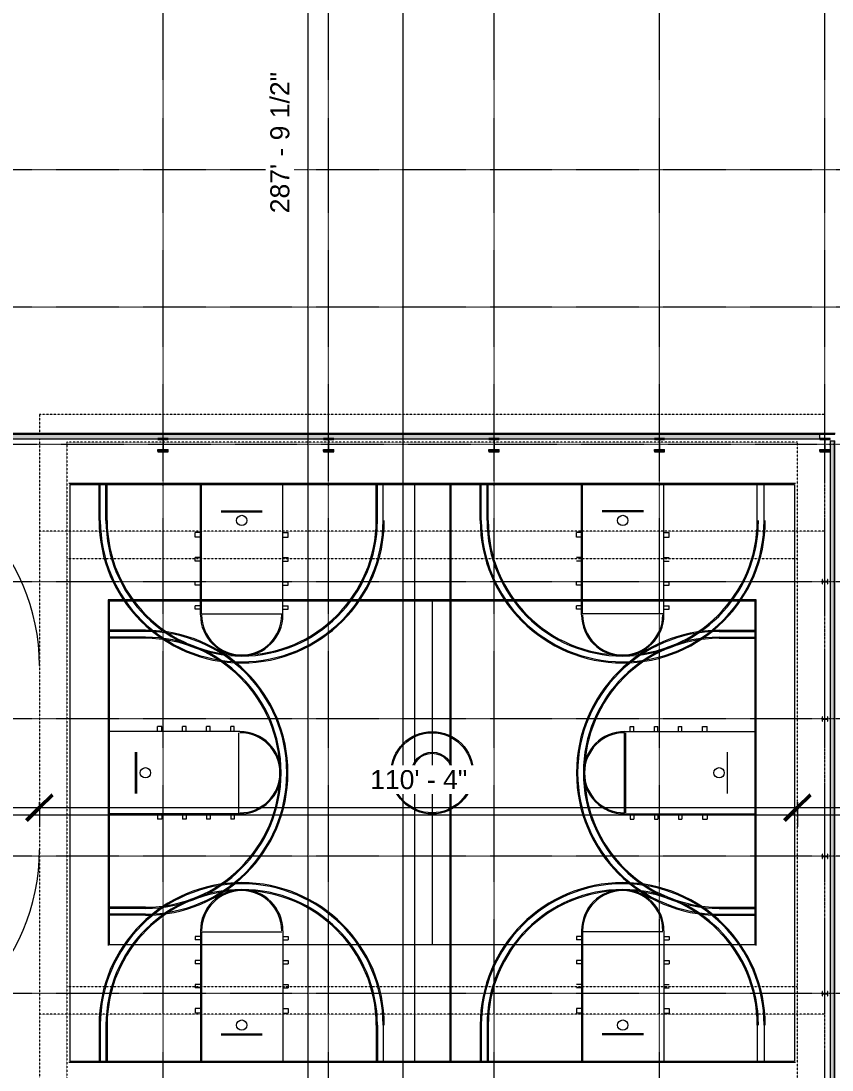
# Model space of a CAD drawing. Header units: inches. Extents: x 19480 to 29385, y -26609 to -18437.
# Drawn here: x 24571 to 25988, y -22244 to -20410 of the extents above; entities that cross this region are included whole.
import ezdxf

# ---------------------------------------------------------------- set-up
doc = ezdxf.new("R2010")
doc.units = ezdxf.units.IN
doc.header["$MEASUREMENT"] = 0
doc.linetypes.add('Dash 1_16_', pattern=[0.125, 0.0625, -0.0625])
doc.linetypes.add('Grid Line 1_2_', pattern=[0.875, 0.5, -0.125, 0.125, -0.125])
for name, color, linetype, lineweight in [('A-ANNO-DIMS', 211, 'Continuous', 9), ('A-ANNO-DIMS-360', 211, 'Continuous', 9), ('A-DETL', 90, 'Continuous', 9), ('A-WALL', 113, 'Continuous', 9), ('C-TOPO', 7, 'Continuous', 9), ('G-ANNO-SYMB', 111, 'Continuous', 9), ('S-BEAM', 12, 'Continuous', 9), ('S-COLS', 52, 'Continuous', 9), ('S-GRID', 1, 'Continuous', 9)]:
    doc.layers.add(name, color=color, linetype=linetype, lineweight=lineweight)
doc.styles.add('Arial_1', font='arial.ttf', dxfattribs={"height": 33.194237})
doc.dimstyles.new('Linear_-_3_32__Arial', dxfattribs={"dimscale": 12, "dimtxt": 33.75, "dimasz": 3.75, "dimexe": 2.8125, "dimexo": 1.875, "dimgap": 1.875, "dimtad": 1, "dimdec": 3, "dimrnd": 0.125, "dimzin": 1, "dimdsep": 46, "dimlunit": 4, "dimtxsty": 'Arial_1', "dimblk1": 'OBLIQUE', "dimblk2": 'OBLIQUE', "dimsah": 1, "dimcen": 0.09, "dimdle": 2.8125, "dimazin": 0, "dimtfac": 1, "dimtdec": 4, "dimtix": 1, "dimtmove": 0, "dimatfit": 3, "dimfxl": 1, "dimtvp": 1, "dimtfill": 1, "dimfrac": 2, "dimtolj": 1, "dimtzin": 0, "dimarcsym": 2})
pattern_1 = [(45, (0, 0), (-35.63818, 35.63818), []), (45, (0, 54), (-35.63818, 35.63818), [])]

# ---------------------------------------------------------------- blocks, each defined once
blk = doc.blocks.new('Girt_Z - 8_D-559301-Site Plan - Phase 1')
at = {"layer": 'S-BEAM'}
for points in [[(22787.5, -21132.6), (25965.9, -21132.6), (25965.9, -21132.1), (22787.5, -21132.1)], [(22787.5, -21139.9), (25965.9, -21139.9), (25965.9, -21132.7), (22787.5, -21132.7), (22787.5, -21137.8)], [(22849.6, -21140.1), (25965.9, -21140), (25965.9, -21139.9), (22791.5, -21140), (22791.6, -21140.1)]]:
    blk.add_hatch(color=256, dxfattribs=at).paths.add_polyline_path(points, flags=0)
for p, q in [((25965.9, -21132.1), (22787.5, -21132.1)), ((25965.9, -21132.6), (22787.5, -21132.6)), ((25965.9, -21132.7), (22787.5, -21132.7)), ((22787.5, -21140.1), (25965.9, -21140.1)), ((25965.9, -21132.1), (25965.9, -21132.6)), ((25965.9, -21132.6), (25965.9, -21132.7)), ((25965.9, -21132.7), (25965.9, -21139.9)), ((25965.9, -21139.9), (25965.9, -21140.1))]:
    blk.add_line(p, q, dxfattribs=at)
blk = doc.blocks.new('Girt_Z - 8_D-559302-Site Plan - Phase 1')
at = {"layer": 'S-BEAM'}
for points in [[(25984.6, -22342.6), (25984.7, -22342.6), (25984.5, -21143.6), (25984.5, -21143.6), (25984.5, -22342.6)], [(25991.9, -22342.6), (25991.9, -21143.6), (25984.7, -21143.6), (25984.7, -22342.6)], [(25992.5, -22342.6), (25992.5, -21143.6), (25991.9, -21143.6), (25991.9, -22342.6)]]:
    blk.add_hatch(color=256, dxfattribs=at).paths.add_polyline_path(points, flags=0)
for p, q in [((25984.5, -21143.6), (25984.5, -22342.6)), ((25984.5, -21143.6), (25984.7, -21143.6)), ((25984.7, -21143.6), (25991.9, -21143.6)), ((25991.9, -21143.6), (25991.9, -21143.6)), ((25991.9, -21143.6), (25992.5, -21143.6)), ((25991.9, -22342.6), (25991.9, -21143.6)), ((25991.9, -22342.6), (25991.9, -21143.6)), ((25992.5, -22342.6), (25992.5, -21143.6)), ((25984.7, -22342.6), (25984.5, -22342.6)), ((25991.9, -22342.6), (25984.7, -22342.6)), ((25992.5, -22342.6), (25991.9, -22342.6)), ((25991.9, -22342.6), (25991.9, -22342.6))]:
    blk.add_line(p, q, dxfattribs=at)
blk = doc.blocks.new('DIMBLOCK34-Site Plan - Phase 1')
at = {"layer": 'A-ANNO-DIMS-360', "lineweight": 50}
for p, q in [((22190.4, -21785), (22212.9, -21762.5)), ((24603.4, -21785), (24625.9, -21762.5)), ((22190.4, -21785), (22167.9, -21807.5)), ((24603.4, -21785), (24580.9, -21807.5))]:
    blk.add_line(p, q, dxfattribs=at)
at = {"layer": 'A-ANNO-DIMS-360'}
for p, q in [((22190.4, -21775.7), (22190.4, -21818.7)), ((22190.4, -21785), (22190.4, -21775.7)), ((24603.4, -21775.7), (24603.4, -21818.7)), ((24603.4, -21785), (24603.4, -21775.7)), ((22190.4, -21785), (24603.4, -21785))]:
    blk.add_line(p, q, dxfattribs=at)
at = {"layer": 'A-ANNO-DIMS-360', "color": 0, "insert": (23312.5, -21719.4), "char_height": 33.19, "width": 202.5, "attachment_point": 1, "line_spacing_factor": 0.938532, "style": 'Arial_1', "bg_fill": 3, "box_fill_scale": 1.25, "bg_fill_color": 0, "bg_fill_transparency": 0}
blk.add_mtext('201\' - 1"', dxfattribs=at)
blk = doc.blocks.new('_Oblique')
at = {"color": 0, "linetype": 'ByBlock', "lineweight": -2}
blk.add_line((-0.5, -0.5), (0.5, 0.5), dxfattribs=at)
blk = doc.blocks.new('DIMBLOCK35-Site Plan - Phase 1')
at = {"layer": 'A-ANNO-DIMS-360', "lineweight": 50}
for p, q in [((24603.4, -21785), (24625.9, -21762.5)), ((25927.4, -21785), (25949.9, -21762.5)), ((24603.4, -21785), (24580.9, -21807.5)), ((25927.4, -21785), (25904.9, -21807.5))]:
    blk.add_line(p, q, dxfattribs=at)
at = {"layer": 'A-ANNO-DIMS-360'}
for p, q in [((24603.4, -21775.7), (24603.4, -21818.7)), ((24603.4, -21785), (24603.4, -21775.7)), ((25927.4, -21775.7), (25927.4, -21818.7)), ((25927.4, -21785), (25927.4, -21775.7)), ((24603.4, -21785), (25927.4, -21785))]:
    blk.add_line(p, q, dxfattribs=at)
at = {"layer": 'A-ANNO-DIMS-360', "color": 0, "insert": (25181, -21719.4), "char_height": 33.19, "width": 202.5, "attachment_point": 1, "line_spacing_factor": 0.938532, "style": 'Arial_1', "bg_fill": 3, "box_fill_scale": 1.25, "bg_fill_color": 0, "bg_fill_transparency": 0}
blk.add_mtext('110\' - 4"', dxfattribs=at)
blk = doc.blocks.new('DIMBLOCK36-Site Plan - Phase 1')
at = {"layer": 'A-ANNO-DIMS-360', "lineweight": 50}
for p, q in [((25927.4, -21785), (25949.9, -21762.5)), ((26988.2, -21785), (27010.7, -21762.5)), ((25927.4, -21785), (25904.9, -21807.5)), ((26988.2, -21785), (26965.7, -21807.5))]:
    blk.add_line(p, q, dxfattribs=at)
at = {"layer": 'A-ANNO-DIMS-360'}
for p, q in [((25927.4, -21775.7), (25927.4, -21818.7)), ((25927.4, -21785), (25927.4, -21775.7)), ((26988.2, -21775.7), (26988.2, -21818.7)), ((26988.2, -21785), (26988.2, -21775.7)), ((25927.4, -21785), (27021.9, -21785))]:
    blk.add_line(p, q, dxfattribs=at)
at = {"layer": 'A-ANNO-DIMS-360', "color": 0, "insert": (26347.7, -21719.4), "char_height": 33.194, "width": 264.185, "attachment_point": 1, "line_spacing_factor": 0.938532, "style": 'Arial_1', "bg_fill": 3, "box_fill_scale": 1.25, "bg_fill_color": 0, "bg_fill_transparency": 0}
blk.add_mtext('88\' - 4 3/4"', dxfattribs=at)
blk = doc.blocks.new('DIMBLOCK43-Site Plan - Phase 1')
at = {"layer": 'A-ANNO-DIMS-360'}
for p, q in [((25072.1, -18862.8), (25072.1, -22350.1)), ((25081.4, -18896.5), (25038.4, -18896.5)), ((25072.1, -18896.5), (25081.4, -18896.5)), ((25081.4, -22350.1), (25038.4, -22350.1)), ((25072.1, -22350.1), (25081.4, -22350.1))]:
    blk.add_line(p, q, dxfattribs=at)
at = {"layer": 'A-ANNO-DIMS-360', "lineweight": 50}
for p, q in [((25072.1, -18896.5), (25049.6, -18874)), ((25072.1, -18896.5), (25094.6, -18919)), ((25072.1, -22350.1), (25049.6, -22327.6)), ((25072.1, -22350.1), (25094.6, -22372.6))]:
    blk.add_line(p, q, dxfattribs=at)
at = {"layer": 'A-ANNO-DIMS-360', "color": 0, "insert": (25006.6, -20746.1), "char_height": 33.194, "width": 294.715, "attachment_point": 1, "rotation": 90, "line_spacing_factor": 0.938532, "style": 'Arial_1', "bg_fill": 3, "box_fill_scale": 1.25, "bg_fill_color": 0, "bg_fill_transparency": 0}
blk.add_mtext('287\' - 9 1/2"', dxfattribs=at)

msp = doc.modelspace()

# ---------------------------------------------------------------- hatches: boundary and pattern name
at = {"layer": 'A-WALL', "transparency": 33554611}
h = msp.add_hatch(color=256, dxfattribs=at)
h.paths.add_polyline_path([(25992.3902, -21132.0528), (25993.1776, -21132.0528), (25993.1776, -21131.2654), (23290.1492, -21131.2654), (23290.1492, -21132.0528), (25965.8902, -21132.0528)], flags=0)
h.paths.add_polyline_path([(23182.1492, -21132.0528), (23182.1492, -21131.2654), (22809.2005, -21131.3118), (22809.2005, -21132.0528), (22849.5948, -21132.0528)], flags=0)
h.paths.add_polyline_path([(22801.3104, -21132.0528), (22801.3104, -21131.2654), (22783.525, -21131.2654), (22783.525, -21132.0528), (22787.775, -21132.0528)], flags=0)
at = {"layer": 'S-COLS'}
h = msp.add_hatch(dxfattribs=at)
h.set_pattern_fill('FP_1', color=256, style=0, pattern_type=2)
h.set_pattern_definition(pattern_1)
h.paths.add_polyline_path([(25117.3902, -21141.3028), (25117.3902, -21140.0528), (25099.3902, -21140.0528), (25099.3902, -21141.3028)], flags=0)
h = msp.add_hatch(dxfattribs=at)
h.set_pattern_fill('FP_1', color=256, style=0, pattern_type=2)
h.set_pattern_definition(pattern_1)
h.paths.add_polyline_path([(25406.3902, -21141.3028), (25406.3902, -21140.0528), (25388.3902, -21140.0528), (25388.3902, -21141.3028)], flags=0)
h = msp.add_hatch(dxfattribs=at)
h.set_pattern_fill('FP_1', color=256, style=0, pattern_type=2)
h.set_pattern_definition(pattern_1)
h.paths.add_polyline_path([(25695.3902, -21141.3028), (25695.3902, -21140.0528), (25677.3902, -21140.0528), (25677.3902, -21141.3028)], flags=0)
h = msp.add_hatch(dxfattribs=at)
h.set_pattern_fill('FP_1', color=256, style=0, pattern_type=2)
h.set_pattern_definition(pattern_1)
h.paths.add_polyline_path([(25984.3902, -21141.3028), (25984.3902, -21140.0528), (25966.3902, -21140.0528), (25966.3902, -21141.3028)], flags=0)
h = msp.add_hatch(color=256, dxfattribs=at)
h.paths.add_polyline_path([(24810.3902, -21162.0099), (24818.7652, -21162.0099), (24818.7652, -21158.8), (24810.3902, -21158.8)], flags=0)
h.paths.add_polyline_path([(24828.3902, -21162.0099), (24828.3902, -21158.8), (24820.0152, -21158.8), (24820.0152, -21162.0099)], flags=0)
h = msp.add_hatch(dxfattribs=at)
h.set_pattern_fill('FP_1', color=256, style=0, pattern_type=2)
h.set_pattern_definition(pattern_1)
h.paths.add_polyline_path([(24820.0152, -21162.0099), (24820.0152, -21141.3028), (24818.7652, -21141.3028), (24818.7652, -21162.0099)], flags=0)
h = msp.add_hatch(color=256, dxfattribs=at)
h.paths.add_polyline_path([(25099.3902, -21162.0099), (25107.7652, -21162.0099), (25107.7652, -21158.8), (25099.3902, -21158.8)], flags=0)
h.paths.add_polyline_path([(25117.3902, -21162.0099), (25117.3902, -21158.8), (25109.0152, -21158.8), (25109.0152, -21162.0099)], flags=0)
h = msp.add_hatch(dxfattribs=at)
h.set_pattern_fill('FP_1', color=256, style=0, pattern_type=2)
h.set_pattern_definition(pattern_1)
h.paths.add_polyline_path([(25109.0152, -21162.0099), (25109.0152, -21141.3028), (25107.7652, -21141.3028), (25107.7652, -21162.0099)], flags=0)
h = msp.add_hatch(color=256, dxfattribs=at)
h.paths.add_polyline_path([(25388.3902, -21162.0099), (25396.7652, -21162.0099), (25396.7652, -21158.8), (25388.3902, -21158.8)], flags=0)
h.paths.add_polyline_path([(25406.3902, -21162.0099), (25406.3902, -21158.8), (25398.0152, -21158.8), (25398.0152, -21162.0099)], flags=0)
h = msp.add_hatch(dxfattribs=at)
h.set_pattern_fill('FP_1', color=256, style=0, pattern_type=2)
h.set_pattern_definition(pattern_1)
h.paths.add_polyline_path([(25398.0152, -21162.0099), (25398.0152, -21141.3028), (25396.7652, -21141.3028), (25396.7652, -21162.0099)], flags=0)
h = msp.add_hatch(color=256, dxfattribs=at)
h.paths.add_polyline_path([(25677.3902, -21162.0099), (25685.7652, -21162.0099), (25685.7652, -21158.8), (25677.3902, -21158.8)], flags=0)
h.paths.add_polyline_path([(25695.3902, -21162.0099), (25695.3902, -21158.8), (25687.0152, -21158.8), (25687.0152, -21162.0099)], flags=0)
h = msp.add_hatch(dxfattribs=at)
h.set_pattern_fill('FP_1', color=256, style=0, pattern_type=2)
h.set_pattern_definition(pattern_1)
h.paths.add_polyline_path([(25687.0152, -21162.0099), (25687.0152, -21141.3028), (25685.7652, -21141.3028), (25685.7652, -21162.0099)], flags=0)
h = msp.add_hatch(color=256, dxfattribs=at)
h.paths.add_polyline_path([(25966.3902, -21162.0099), (25974.7652, -21162.0099), (25974.7652, -21158.8), (25966.3902, -21158.8)], flags=0)
h.paths.add_polyline_path([(25984.3902, -21162.0099), (25984.3902, -21158.8), (25976.0152, -21158.8), (25976.0152, -21162.0099)], flags=0)
h = msp.add_hatch(dxfattribs=at)
h.set_pattern_fill('FP_1', color=256, style=0, pattern_type=2)
h.set_pattern_definition(pattern_1)
h.paths.add_polyline_path([(25976.0152, -21162.0099), (25976.0152, -21141.3028), (25974.7652, -21141.3028), (25974.7652, -21162.0099)], flags=0)
h = msp.add_hatch(dxfattribs=at)
h.set_pattern_fill('FP_1', color=256, style=0, pattern_type=2)
h.set_pattern_definition(pattern_1)
h.paths.add_polyline_path([(24828.3902, -21163.2626), (24828.3902, -21162.0099), (24810.3902, -21162.0099), (24810.3902, -21163.2626)], flags=0)
h = msp.add_hatch(dxfattribs=at)
h.set_pattern_fill('FP_1', color=256, style=0, pattern_type=2)
h.set_pattern_definition(pattern_1)
h.paths.add_polyline_path([(25117.3902, -21163.2626), (25117.3902, -21162.0099), (25099.3902, -21162.0099), (25099.3902, -21163.2626)], flags=0)
h = msp.add_hatch(dxfattribs=at)
h.set_pattern_fill('FP_1', color=256, style=0, pattern_type=2)
h.set_pattern_definition(pattern_1)
h.paths.add_polyline_path([(25406.3902, -21163.2626), (25406.3902, -21162.0099), (25388.3902, -21162.0099), (25388.3902, -21163.2626)], flags=0)
h = msp.add_hatch(dxfattribs=at)
h.set_pattern_fill('FP_1', color=256, style=0, pattern_type=2)
h.set_pattern_definition(pattern_1)
h.paths.add_polyline_path([(25695.3902, -21163.2626), (25695.3902, -21162.0099), (25677.3902, -21162.0099), (25677.3902, -21163.2626)], flags=0)
h = msp.add_hatch(dxfattribs=at)
h.set_pattern_fill('FP_1', color=256, style=0, pattern_type=2)
h.set_pattern_definition(pattern_1)
h.paths.add_polyline_path([(25984.3902, -21163.2626), (25984.3902, -21162.0099), (25966.3902, -21162.0099), (25966.3902, -21163.2626)], flags=0)
h = msp.add_hatch(dxfattribs=at)
h.set_pattern_fill('FP_1', color=256, style=0, pattern_type=2)
h.set_pattern_definition(pattern_1)
h.paths.add_polyline_path([(25970.9586, -21634.0333), (25970.9586, -21630.8887), (25971.1611, -21630.3998), (25971.65, -21630.1973), (25979.1305, -21630.1973), (25979.6194, -21630.3998), (25979.8219, -21630.8887), (25979.8219, -21634.0333), (25980.2555, -21634.0333), (25980.2555, -21626.0723), (25979.8219, -21626.0723), (25979.8219, -21629.2169), (25979.6194, -21629.7058), (25979.1305, -21629.9083), (25971.65, -21629.9083), (25971.1611, -21629.7058), (25970.9586, -21629.2169), (25970.9586, -21626.0723), (25970.525, -21626.0723), (25970.525, -21634.0333)], flags=0)
h = msp.add_hatch(dxfattribs=at)
h.set_pattern_fill('FP_1', color=256, style=0, pattern_type=2)
h.set_pattern_definition(pattern_1)
h.paths.add_polyline_path([(25970.9586, -21874.0333), (25970.9586, -21870.8887), (25971.1611, -21870.3998), (25971.65, -21870.1973), (25979.1305, -21870.1973), (25979.6194, -21870.3998), (25979.8219, -21870.8887), (25979.8219, -21874.0333), (25980.2555, -21874.0333), (25980.2555, -21866.0723), (25979.8219, -21866.0723), (25979.8219, -21869.2169), (25979.6194, -21869.7058), (25979.1305, -21869.9083), (25971.65, -21869.9083), (25971.1611, -21869.7058), (25970.9586, -21869.2169), (25970.9586, -21866.0723), (25970.525, -21866.0723), (25970.525, -21874.0333)], flags=0)

# ---------------------------------------------------------------- linework, layer by layer
at = {"layer": 'A-DETL', "linetype": 'Dash 1_16_'}
for p, q in [((25975.3902, -21098.0528), (24603.3902, -21098.0528)), ((24603.3902, -21098.0528), (24603.3902, -21131.2654)), ((25975.3902, -21131.2654), (25975.3902, -21098.0528)), ((24603.3902, -21131.2654), (24603.3902, -21132.0528)), ((24603.3902, -21140.0277), (24603.3902, -22350.0528)), ((25975.3902, -21132.0479), (25975.3902, -21131.2654)), ((25975.3902, -21140.0528), (25975.3902, -21132.0479)), ((24651.3902, -21146.0528), (24651.3902, -22302.0528)), ((24818.7652, -21146.0528), (24651.3902, -21146.0528)), ((25107.7652, -21146.0528), (24820.0152, -21146.0528)), ((25396.7652, -21146.0528), (25109.0152, -21146.0528)), ((25685.7652, -21146.0528), (25398.0152, -21146.0528)), ((25927.3902, -21146.0528), (25687.0152, -21146.0528)), ((25927.3902, -22302.0528), (25927.3902, -21146.0528)), ((25975.3902, -21389.9083), (25975.3902, -21163.2626)), ((25975.3902, -21302.0528), (24603.3902, -21302.0528)), ((25927.3902, -21350.0528), (24651.3902, -21350.0528)), ((25975.3902, -21629.9083), (25975.3902, -21390.1973)), ((25975.3902, -21869.9083), (25975.3902, -21630.1973)), ((25975.3902, -22109.9083), (25975.3902, -21870.1973)), ((25927.3902, -22098.0528), (24651.3902, -22098.0528)), ((25975.3902, -22336.5829), (25975.3902, -22110.1973)), ((25975.3902, -22146.0528), (24603.3902, -22146.0528))]:
    msp.add_line(p, q, dxfattribs=at)
at = {"layer": 'A-DETL'}
for p, q in [((24654.6117, -21218.0528), (25924.1688, -21218.0528)), ((24656.6117, -21220.0528), (24656.6117, -22228.0528)), ((24656.6117, -21220.0528), (25922.1688, -21220.0528)), ((24707.6117, -21283.0528), (24707.6117, -21220.0528)), ((24709.6117, -21283.0528), (24709.6117, -21220.0528)), ((24719.6117, -21283.0528), (24719.6117, -21220.0528)), ((24721.6117, -21283.0528), (24721.6117, -21220.0528)), ((24884.6117, -21448.0528), (24884.6117, -21220.0528)), ((24886.6117, -21446.0528), (24886.6117, -21220.0528)), ((25028.6117, -21448.0528), (25028.6117, -21220.0528)), ((25191.6117, -21283.0528), (25191.6117, -21220.0528)), ((25193.6117, -21283.0528), (25193.6117, -21220.0528)), ((25203.6117, -21283.0528), (25203.6117, -21220.0528)), ((25258.6117, -21220.0528), (25258.6117, -22228.0528)), ((25320.1688, -21220.0528), (25320.1688, -22228.0528)), ((25322.1688, -21218.0528), (25322.1688, -22230.0528)), ((25373.1688, -21283.0528), (25373.1688, -21220.0528)), ((25375.1688, -21283.0528), (25375.1688, -21220.0528)), ((25385.1688, -21283.0528), (25385.1688, -21220.0528)), ((25387.1688, -21283.0528), (25387.1688, -21220.0528)), ((25550.1688, -21448.0528), (25550.1688, -21220.0528)), ((25552.1688, -21446.0528), (25552.1688, -21220.0528)), ((25694.1688, -21448.0528), (25694.1688, -21220.0528)), ((25857.1688, -21283.0528), (25857.1688, -21220.0528)), ((25869.1688, -21283.0528), (25869.1688, -21220.0528)), ((25922.1688, -21220.0528), (25922.1688, -22228.0528)), ((24920.6117, -21266.0528), (24992.6117, -21266.0528)), ((24920.6117, -21268.0528), (24992.6117, -21268.0528)), ((25658.1688, -21266.0528), (25586.1688, -21266.0528)), ((25658.1688, -21268.0528), (25586.1688, -21268.0528)), ((24884.6117, -21304.0528), (24875.6117, -21304.0528)), ((24875.6117, -21312.0528), (24875.6117, -21304.0528)), ((25028.6117, -21304.0528), (25037.6117, -21304.0528)), ((25037.6117, -21312.0528), (25037.6117, -21304.0528)), ((25550.1688, -21304.0528), (25541.1688, -21304.0528)), ((25541.1688, -21312.0528), (25541.1688, -21304.0528)), ((25694.1688, -21304.0528), (25703.1688, -21304.0528)), ((25703.1688, -21312.0528), (25703.1688, -21304.0528)), ((24884.6117, -21312.0528), (24875.6117, -21312.0528)), ((25028.6117, -21312.0528), (25037.6117, -21312.0528)), ((25550.1688, -21312.0528), (25541.1688, -21312.0528)), ((25694.1688, -21312.0528), (25703.1688, -21312.0528)), ((24884.6117, -21348.0528), (24875.6117, -21348.0528)), ((24875.6117, -21354.0528), (24875.6117, -21348.0528)), ((24884.6117, -21354.0528), (24875.6117, -21354.0528)), ((25028.6117, -21348.0528), (25037.6117, -21348.0528)), ((25028.6117, -21354.0528), (25037.6117, -21354.0528)), ((25037.6117, -21354.0528), (25037.6117, -21348.0528)), ((25550.1688, -21348.0528), (25541.1688, -21348.0528)), ((25550.1688, -21354.0528), (25541.1688, -21354.0528)), ((25694.1688, -21348.0528), (25703.1688, -21348.0528)), ((25694.1688, -21354.0528), (25703.1688, -21354.0528)), ((24884.6117, -21390.0528), (24875.6117, -21390.0528)), ((24875.6117, -21396.0528), (24875.6117, -21390.0528)), ((24884.6117, -21396.0528), (24875.6117, -21396.0528)), ((25028.6117, -21390.0528), (25037.6117, -21390.0528)), ((25028.6117, -21396.0528), (25037.6117, -21396.0528)), ((25037.6117, -21396.0528), (25037.6117, -21390.0528)), ((25550.1688, -21390.0528), (25541.1688, -21390.0528)), ((25541.1688, -21396.0528), (25541.1688, -21390.0528)), ((25550.1688, -21396.0528), (25541.1688, -21396.0528)), ((25694.1688, -21390.0528), (25703.1688, -21390.0528)), ((25694.1688, -21396.0528), (25703.1688, -21396.0528)), ((25703.1688, -21396.0528), (25703.1688, -21390.0528)), ((25855.3902, -21422.0528), (24723.3902, -21422.0528)), ((24723.3902, -21422.0528), (24723.3902, -22026.0528)), ((24725.3902, -21424.0528), (24725.3902, -22024.0528)), ((25853.3902, -21424.0528), (24725.3902, -21424.0528)), ((24884.6117, -21432.0528), (24875.6117, -21432.0528)), ((24875.6117, -21438.0528), (24875.6117, -21432.0528)), ((25028.6117, -21432.0528), (25037.6117, -21432.0528)), ((25037.6117, -21438.0528), (25037.6117, -21432.0528)), ((25289.3902, -21424.0528), (25289.3902, -22024.0528)), ((25550.1688, -21432.0528), (25541.1688, -21432.0528)), ((25541.1688, -21438.0528), (25541.1688, -21432.0528)), ((25694.1688, -21432.0528), (25703.1688, -21432.0528)), ((25703.1688, -21438.0528), (25703.1688, -21432.0528)), ((25853.3902, -22024.0528), (25853.3902, -21424.0528)), ((25855.3902, -22026.0528), (25855.3902, -21422.0528)), ((24884.6117, -21438.0528), (24875.6117, -21438.0528)), ((24886.6117, -21446.0528), (25026.6117, -21446.0528)), ((25028.6117, -21438.0528), (25037.6117, -21438.0528)), ((25550.1688, -21438.0528), (25541.1688, -21438.0528)), ((25692.1688, -21446.0528), (25552.1688, -21446.0528)), ((25694.1688, -21438.0528), (25703.1688, -21438.0528)), ((24788.3902, -21475.0528), (24725.3902, -21475.0528)), ((24788.3902, -21477.0528), (24725.3902, -21477.0528)), ((24788.3902, -21487.0528), (24725.3902, -21487.0528)), ((25790.3902, -21475.0528), (25853.3902, -21475.0528)), ((25790.3902, -21477.0528), (25853.3902, -21477.0528)), ((25790.3902, -21487.0528), (25853.3902, -21487.0528)), ((24788.3902, -21489.0528), (24725.3902, -21489.0528)), ((25790.3902, -21489.0528), (25853.3902, -21489.0528)), ((24953.3902, -21652.0528), (24725.3902, -21652.0528)), ((24809.3902, -21652.0528), (24809.3902, -21643.0528)), ((24817.3902, -21643.0528), (24809.3902, -21643.0528)), ((24817.3902, -21652.0528), (24817.3902, -21643.0528)), ((24853.3902, -21652.0528), (24853.3902, -21643.0528)), ((24859.3902, -21643.0528), (24853.3902, -21643.0528)), ((24859.3902, -21652.0528), (24859.3902, -21643.0528)), ((24895.3902, -21652.0528), (24895.3902, -21643.0528)), ((24901.3902, -21643.0528), (24895.3902, -21643.0528)), ((24901.3902, -21652.0528), (24901.3902, -21643.0528)), ((24937.3902, -21652.0528), (24937.3902, -21643.0528)), ((24943.3902, -21643.0528), (24937.3902, -21643.0528)), ((24943.3902, -21652.0528), (24943.3902, -21643.0528)), ((25625.3902, -21652.0528), (25853.3902, -21652.0528)), ((25635.3902, -21643.0528), (25641.3902, -21643.0528)), ((25635.3902, -21652.0528), (25635.3902, -21643.0528)), ((25641.3902, -21652.0528), (25641.3902, -21643.0528)), ((25677.3902, -21643.0528), (25683.3902, -21643.0528)), ((25677.3902, -21652.0528), (25677.3902, -21643.0528)), ((25683.3902, -21652.0528), (25683.3902, -21643.0528)), ((25719.3902, -21643.0528), (25725.3902, -21643.0528)), ((25719.3902, -21652.0528), (25719.3902, -21643.0528)), ((25725.3902, -21652.0528), (25725.3902, -21643.0528)), ((25761.3902, -21643.0528), (25769.3902, -21643.0528)), ((25761.3902, -21652.0528), (25761.3902, -21643.0528)), ((25769.3902, -21652.0528), (25769.3902, -21643.0528)), ((24951.3902, -21794.0528), (24951.3902, -21654.0528)), ((25625.3902, -21794.0528), (25625.3902, -21654.0528)), ((25627.3902, -21794.0528), (25627.3902, -21654.0528)), ((24771.3902, -21760.0528), (24771.3902, -21688.0528)), ((24773.3902, -21760.0528), (24773.3902, -21688.0528)), ((25805.3902, -21760.0528), (25805.3902, -21688.0528)), ((24953.3902, -21796.0528), (24725.3902, -21796.0528)), ((24809.3902, -21796.0528), (24809.3902, -21805.0528)), ((24817.3902, -21796.0528), (24817.3902, -21805.0528)), ((24853.3902, -21796.0528), (24853.3902, -21805.0528)), ((24859.3902, -21796.0528), (24859.3902, -21805.0528)), ((24895.3902, -21796.0528), (24895.3902, -21805.0528)), ((24901.3902, -21796.0528), (24901.3902, -21805.0528)), ((24937.3902, -21796.0528), (24937.3902, -21805.0528)), ((24943.3902, -21796.0528), (24943.3902, -21805.0528)), ((25625.3902, -21796.0528), (25853.3902, -21796.0528)), ((25635.3902, -21796.0528), (25635.3902, -21805.0528)), ((25641.3902, -21796.0528), (25641.3902, -21805.0528)), ((25677.3902, -21796.0528), (25677.3902, -21805.0528)), ((25683.3902, -21796.0528), (25683.3902, -21805.0528)), ((25719.3902, -21796.0528), (25719.3902, -21805.0528)), ((25725.3902, -21796.0528), (25725.3902, -21805.0528)), ((25761.3902, -21796.0528), (25761.3902, -21805.0528)), ((25769.3902, -21796.0528), (25769.3902, -21805.0528)), ((24817.3902, -21805.0528), (24809.3902, -21805.0528)), ((24859.3902, -21805.0528), (24853.3902, -21805.0528)), ((24901.3902, -21805.0528), (24895.3902, -21805.0528)), ((24943.3902, -21805.0528), (24937.3902, -21805.0528)), ((25635.3902, -21805.0528), (25641.3902, -21805.0528)), ((25677.3902, -21805.0528), (25683.3902, -21805.0528)), ((25719.3902, -21805.0528), (25725.3902, -21805.0528)), ((25761.3902, -21805.0528), (25769.3902, -21805.0528)), ((24788.3902, -21959.0528), (24725.3902, -21959.0528)), ((24788.3902, -21961.0528), (24725.3902, -21961.0528)), ((25790.3902, -21959.0528), (25853.3902, -21959.0528)), ((25790.3902, -21961.0528), (25853.3902, -21961.0528)), ((24788.3902, -21971.0528), (24725.3902, -21971.0528)), ((24788.3902, -21973.0528), (24725.3902, -21973.0528)), ((25790.3902, -21971.0528), (25853.3902, -21971.0528)), ((25790.3902, -21973.0528), (25853.3902, -21973.0528)), ((24884.6117, -22000.0528), (24884.6117, -22228.0528)), ((24886.6117, -22002.0528), (25026.6117, -22002.0528)), ((24886.6117, -22002.0528), (24886.6117, -22228.0528)), ((25028.6117, -22000.0528), (25028.6117, -22228.0528)), ((25550.1688, -22000.0528), (25550.1688, -22228.0528)), ((25692.1688, -22002.0528), (25552.1688, -22002.0528)), ((25552.1688, -22002.0528), (25552.1688, -22228.0528)), ((25694.1688, -22000.0528), (25694.1688, -22228.0528)), ((24875.6117, -22010.0528), (24875.6117, -22016.0528)), ((24884.6117, -22010.0528), (24875.6117, -22010.0528)), ((24884.6117, -22016.0528), (24875.6117, -22016.0528)), ((25028.6117, -22010.0528), (25037.6117, -22010.0528)), ((25028.6117, -22016.0528), (25037.6117, -22016.0528)), ((25037.6117, -22010.0528), (25037.6117, -22016.0528)), ((25541.1688, -22010.0528), (25541.1688, -22016.0528)), ((25550.1688, -22010.0528), (25541.1688, -22010.0528)), ((25550.1688, -22016.0528), (25541.1688, -22016.0528)), ((25694.1688, -22010.0528), (25703.1688, -22010.0528)), ((25694.1688, -22016.0528), (25703.1688, -22016.0528)), ((25703.1688, -22010.0528), (25703.1688, -22016.0528)), ((24725.3902, -22024.0528), (25853.3902, -22024.0528)), ((24875.6117, -22052.0528), (24875.6117, -22058.0528)), ((24884.6117, -22052.0528), (24875.6117, -22052.0528)), ((25028.6117, -22052.0528), (25037.6117, -22052.0528)), ((25037.6117, -22052.0528), (25037.6117, -22058.0528)), ((25541.1688, -22052.0528), (25541.1688, -22058.0528)), ((25550.1688, -22052.0528), (25541.1688, -22052.0528)), ((25694.1688, -22052.0528), (25703.1688, -22052.0528)), ((25703.1688, -22052.0528), (25703.1688, -22058.0528)), ((24884.6117, -22058.0528), (24875.6117, -22058.0528)), ((25028.6117, -22058.0528), (25037.6117, -22058.0528)), ((25550.1688, -22058.0528), (25541.1688, -22058.0528)), ((25694.1688, -22058.0528), (25703.1688, -22058.0528)), ((24875.6117, -22094.0528), (24875.6117, -22100.0528)), ((24884.6117, -22094.0528), (24875.6117, -22094.0528)), ((24884.6117, -22100.0528), (24875.6117, -22100.0528)), ((25028.6117, -22094.0528), (25037.6117, -22094.0528)), ((25028.6117, -22100.0528), (25037.6117, -22100.0528)), ((25037.6117, -22094.0528), (25037.6117, -22100.0528)), ((25550.1688, -22094.0528), (25541.1688, -22094.0528)), ((25550.1688, -22100.0528), (25541.1688, -22100.0528)), ((25694.1688, -22094.0528), (25703.1688, -22094.0528)), ((25694.1688, -22100.0528), (25703.1688, -22100.0528)), ((24875.6117, -22136.0528), (24875.6117, -22144.0528)), ((24884.6117, -22136.0528), (24875.6117, -22136.0528)), ((24884.6117, -22144.0528), (24875.6117, -22144.0528)), ((25028.6117, -22136.0528), (25037.6117, -22136.0528)), ((25028.6117, -22144.0528), (25037.6117, -22144.0528)), ((25037.6117, -22136.0528), (25037.6117, -22144.0528)), ((25541.1688, -22136.0528), (25541.1688, -22144.0528)), ((25550.1688, -22136.0528), (25541.1688, -22136.0528)), ((25550.1688, -22144.0528), (25541.1688, -22144.0528)), ((25694.1688, -22136.0528), (25703.1688, -22136.0528)), ((25694.1688, -22144.0528), (25703.1688, -22144.0528)), ((25703.1688, -22136.0528), (25703.1688, -22144.0528)), ((24707.6117, -22165.0528), (24707.6117, -22228.0528)), ((24709.6117, -22165.0528), (24709.6117, -22228.0528)), ((24719.6117, -22165.0528), (24719.6117, -22228.0528)), ((24721.6117, -22165.0528), (24721.6117, -22228.0528)), ((25191.6117, -22165.0528), (25191.6117, -22228.0528)), ((25193.6117, -22165.0528), (25193.6117, -22228.0528)), ((25203.6117, -22165.0528), (25203.6117, -22228.0528)), ((25373.1688, -22165.0528), (25373.1688, -22228.0528)), ((25375.1688, -22165.0528), (25375.1688, -22228.0528)), ((25385.1688, -22165.0528), (25385.1688, -22228.0528)), ((25387.1688, -22165.0528), (25387.1688, -22228.0528)), ((25857.1688, -22165.0528), (25857.1688, -22228.0528)), ((25869.1688, -22165.0528), (25869.1688, -22228.0528)), ((24920.6117, -22180.0528), (24992.6117, -22180.0528)), ((24920.6117, -22182.0528), (24992.6117, -22182.0528)), ((25658.1688, -22180.0528), (25586.1688, -22180.0528)), ((25658.1688, -22182.0528), (25586.1688, -22182.0528)), ((24654.6117, -22230.0528), (25924.1688, -22230.0528)), ((24656.6117, -22228.0528), (25922.1688, -22228.0528))]:
    msp.add_line(p, q, dxfattribs=at)
for centre, radius in [((24956.6117, -21283.0528), 9), ((25622.1688, -21283.0528), 9), ((25289.3902, -21724.0528), 72), ((25289.3902, -21724.0528), 70), ((25289.3902, -21724.0528), 36), ((25289.3902, -21724.0528), 34), ((24788.3902, -21724.0528), 9), ((25790.3902, -21724.0528), 9), ((24956.6117, -22165.0528), 9), ((25622.1688, -22165.0528), 9)]:
    msp.add_circle(centre, radius, dxfattribs=at)
for centre, radius, start, end in [((24243.3902, -21536.8028), 360, 0, 90), ((24956.6117, -21283.0528), 249, 180, 270), ((24956.6117, -21283.0528), 247, 180, 270), ((24956.6117, -21283.0528), 237, 180, 270), ((24956.6117, -21283.0528), 235, 180, 270), ((24956.6117, -21283.0528), 247, 270, 0), ((24956.6117, -21283.0528), 249, 270, 0), ((24956.6117, -21283.0528), 235, 270, 0), ((24956.6117, -21283.0528), 237, 270, 0), ((25622.1688, -21283.0528), 249, 180, 270), ((25622.1688, -21283.0528), 247, 180, 270), ((25622.1688, -21283.0528), 237, 180, 270), ((25622.1688, -21283.0528), 235, 180, 270), ((25622.1688, -21283.0528), 247, 270, 0), ((25622.1688, -21283.0528), 249, 270, 0), ((25622.1688, -21283.0528), 235, 270, 0), ((25622.1688, -21283.0528), 237, 270, 0), ((24956.6117, -21448.0528), 72, 180, 0), ((24956.6117, -21448.0528), 70, 180, 0), ((25622.1688, -21448.0528), 72, 180, 360), ((25622.1688, -21448.0528), 70, 180, 0), ((24788.3902, -21724.0528), 249, 0, 90), ((24788.3902, -21724.0528), 247, 0, 90), ((24788.3902, -21724.0528), 237, 0, 90), ((25790.3902, -21724.0528), 249, 90, 180), ((25790.3902, -21724.0528), 247, 90, 180), ((25790.3902, -21724.0528), 237, 90, 180), ((24788.3902, -21724.0528), 235, 0, 90), ((25790.3902, -21724.0528), 235, 90, 180), ((24953.3902, -21724.0528), 72, 270, 90), ((25625.3902, -21724.0528), 72, 90, 270), ((24953.3902, -21724.0528), 70, 270, 90), ((25625.3902, -21724.0528), 70, 90, 270), ((24788.3902, -21724.0528), 247, 270, 0), ((24788.3902, -21724.0528), 249, 270, 0), ((24788.3902, -21724.0528), 235, 270, 0), ((24788.3902, -21724.0528), 237, 270, 0), ((25790.3902, -21724.0528), 249, 180, 270), ((25790.3902, -21724.0528), 247, 180, 270), ((25790.3902, -21724.0528), 237, 180, 270), ((25790.3902, -21724.0528), 235, 180, 270), ((24243.3902, -21858.8028), 360, 270, 0), ((24956.6117, -22165.0528), 249, 90, 180), ((24956.6117, -22165.0528), 247, 90, 180), ((24956.6117, -22165.0528), 237, 90, 180), ((24956.6117, -22000.0528), 72, 0, 180), ((24956.6117, -22165.0528), 249, 360, 90), ((24956.6117, -22165.0528), 247, 360, 90), ((24956.6117, -22165.0528), 237, 360, 90), ((25622.1688, -22165.0528), 249, 90, 180), ((25622.1688, -22165.0528), 247, 90, 180), ((25622.1688, -22165.0528), 237, 90, 180), ((25622.1688, -22000.0528), 72, 0, 180), ((25622.1688, -22165.0528), 249, 0, 90), ((25622.1688, -22165.0528), 247, 0, 90), ((25622.1688, -22165.0528), 237, 0, 90), ((24956.6117, -22165.0528), 235, 90, 180), ((24956.6117, -22000.0528), 70, 0, 180), ((24956.6117, -22165.0528), 235, 360, 90), ((25622.1688, -22165.0528), 235, 90, 180), ((25622.1688, -22000.0528), 70, 360, 180), ((25622.1688, -22165.0528), 235, 0, 90)]:
    msp.add_arc(centre, radius, start, end, dxfattribs=at)
at = {"layer": 'A-WALL', "lineweight": 15}
for p, q in [((25993.1776, -21131.2654), (23290.1492, -21131.2654)), ((25965.8902, -21132.0528), (25992.3902, -21132.0528))]:
    msp.add_line(p, q, dxfattribs=at)
at = {"layer": 'A-WALL'}
msp.add_line((23290.1492, -21132.0528), (25965.8902, -21132.0528), dxfattribs=at)
at = {"layer": 'C-TOPO'}
msp.add_line((23290.1492, -21131.2661), (25993.1776, -21131.2661), dxfattribs=at)
at = {"layer": 'G-ANNO-SYMB'}
msp.add_line((25238.0948, -19501.0329), (25238.0948, -23670.3543), dxfattribs=at)
at = {"layer": 'S-COLS', "lineweight": 13}
for p, q in [((24810.3902, -21140.0528), (24810.3902, -21141.3028)), ((24828.3902, -21140.0528), (24810.3902, -21140.0528)), ((24828.3902, -21141.3028), (24828.3902, -21140.0528)), ((25099.3902, -21140.0528), (25099.3902, -21141.3028)), ((25117.3902, -21140.0528), (25099.3902, -21140.0528)), ((25117.3902, -21141.3028), (25117.3902, -21140.0528)), ((25388.3902, -21140.0528), (25388.3902, -21141.3028)), ((25406.3902, -21140.0528), (25388.3902, -21140.0528)), ((25406.3902, -21141.3028), (25406.3902, -21140.0528)), ((25677.3902, -21140.0528), (25677.3902, -21141.3028)), ((25695.3902, -21140.0528), (25677.3902, -21140.0528)), ((25695.3902, -21141.3028), (25695.3902, -21140.0528)), ((25966.3902, -21140.0528), (25966.3902, -21141.3028)), ((25984.3902, -21140.0528), (25966.3902, -21140.0528)), ((25984.3902, -21141.3028), (25984.3902, -21140.0528)), ((24810.3902, -21141.3028), (24828.3902, -21141.3028)), ((24818.7652, -21141.3028), (24818.7652, -21162.0099)), ((24820.0152, -21141.3028), (24818.7652, -21141.3028)), ((24820.0152, -21162.0099), (24820.0152, -21141.3028)), ((25099.3902, -21141.3028), (25117.3902, -21141.3028)), ((25107.7652, -21141.3028), (25107.7652, -21162.0099)), ((25109.0152, -21141.3028), (25107.7652, -21141.3028)), ((25109.0152, -21162.0099), (25109.0152, -21141.3028)), ((25388.3902, -21141.3028), (25406.3902, -21141.3028)), ((25396.7652, -21141.3028), (25396.7652, -21162.0099)), ((25398.0152, -21141.3028), (25396.7652, -21141.3028)), ((25398.0152, -21162.0099), (25398.0152, -21141.3028)), ((25677.3902, -21141.3028), (25695.3902, -21141.3028)), ((25685.7652, -21141.3028), (25685.7652, -21162.0099)), ((25687.0152, -21141.3028), (25685.7652, -21141.3028)), ((25687.0152, -21162.0099), (25687.0152, -21141.3028)), ((25966.3902, -21141.3028), (25984.3902, -21141.3028)), ((25974.7652, -21141.3028), (25974.7652, -21162.0099)), ((25976.0152, -21141.3028), (25974.7652, -21141.3028)), ((25976.0152, -21162.0099), (25976.0152, -21141.3028)), ((24810.3902, -21162.0099), (24810.3902, -21163.2626)), ((24828.3902, -21162.0099), (24810.3902, -21162.0099)), ((24810.3902, -21163.2626), (24828.3902, -21163.2626)), ((24818.7652, -21162.0099), (24820.0152, -21162.0099)), ((24828.3902, -21163.2626), (24828.3902, -21162.0099)), ((25099.3902, -21162.0099), (25099.3902, -21163.2626)), ((25117.3902, -21162.0099), (25099.3902, -21162.0099)), ((25099.3902, -21163.2626), (25117.3902, -21163.2626)), ((25107.7652, -21162.0099), (25109.0152, -21162.0099)), ((25117.3902, -21163.2626), (25117.3902, -21162.0099)), ((25388.3902, -21162.0099), (25388.3902, -21163.2626)), ((25406.3902, -21162.0099), (25388.3902, -21162.0099)), ((25388.3902, -21163.2626), (25406.3902, -21163.2626)), ((25396.7652, -21162.0099), (25398.0152, -21162.0099)), ((25406.3902, -21163.2626), (25406.3902, -21162.0099)), ((25677.3902, -21162.0099), (25677.3902, -21163.2626)), ((25695.3902, -21162.0099), (25677.3902, -21162.0099)), ((25677.3902, -21163.2626), (25695.3902, -21163.2626)), ((25685.7652, -21162.0099), (25687.0152, -21162.0099)), ((25695.3902, -21163.2626), (25695.3902, -21162.0099)), ((25966.3902, -21162.0099), (25966.3902, -21163.2626)), ((25984.3902, -21162.0099), (25966.3902, -21162.0099)), ((25966.3902, -21163.2626), (25984.3902, -21163.2626)), ((25974.7652, -21162.0099), (25976.0152, -21162.0099)), ((25984.3902, -21163.2626), (25984.3902, -21162.0099)), ((25970.9586, -21386.0723), (25970.525, -21386.0723)), ((25970.525, -21386.0723), (25970.525, -21394.0333)), ((25970.525, -21394.0333), (25970.9586, -21394.0333)), ((25970.9586, -21389.2169), (25970.9586, -21386.0723)), ((25970.9586, -21394.0333), (25970.9586, -21390.8887)), ((25979.1305, -21389.9083), (25971.65, -21389.9083)), ((25971.65, -21390.1973), (25979.1305, -21390.1973)), ((25980.2555, -21386.0723), (25979.8219, -21386.0723)), ((25979.8219, -21386.0723), (25979.8219, -21389.2169)), ((25979.8219, -21390.8887), (25979.8219, -21394.0333)), ((25979.8219, -21394.0333), (25980.2555, -21394.0333)), ((25980.2555, -21394.0333), (25980.2555, -21386.0723)), ((25970.9586, -21626.0723), (25970.525, -21626.0723)), ((25970.525, -21626.0723), (25970.525, -21634.0333)), ((25970.525, -21634.0333), (25970.9586, -21634.0333)), ((25970.9586, -21629.2169), (25970.9586, -21626.0723)), ((25970.9586, -21634.0333), (25970.9586, -21630.8887)), ((25979.1305, -21629.9083), (25971.65, -21629.9083)), ((25971.65, -21630.1973), (25979.1305, -21630.1973)), ((25980.2555, -21626.0723), (25979.8219, -21626.0723)), ((25979.8219, -21626.0723), (25979.8219, -21629.2169)), ((25979.8219, -21630.8887), (25979.8219, -21634.0333)), ((25979.8219, -21634.0333), (25980.2555, -21634.0333)), ((25980.2555, -21634.0333), (25980.2555, -21626.0723)), ((25970.9586, -21866.0723), (25970.525, -21866.0723)), ((25970.525, -21866.0723), (25970.525, -21874.0333)), ((25970.9586, -21869.2169), (25970.9586, -21866.0723)), ((25970.9586, -21874.0333), (25970.9586, -21870.8887)), ((25979.1305, -21869.9083), (25971.65, -21869.9083)), ((25971.65, -21870.1973), (25979.1305, -21870.1973)), ((25980.2555, -21866.0723), (25979.8219, -21866.0723)), ((25979.8219, -21866.0723), (25979.8219, -21869.2169)), ((25979.8219, -21870.8887), (25979.8219, -21874.0333)), ((25980.2555, -21874.0333), (25980.2555, -21866.0723)), ((25970.525, -21874.0333), (25970.9586, -21874.0333)), ((25979.8219, -21874.0333), (25980.2555, -21874.0333)), ((25970.9586, -22106.0723), (25970.525, -22106.0723)), ((25970.525, -22106.0723), (25970.525, -22114.0333)), ((25970.9586, -22109.2169), (25970.9586, -22106.0723)), ((25970.9586, -22114.0333), (25970.9586, -22110.8887)), ((25979.1305, -22109.9083), (25971.65, -22109.9083)), ((25971.65, -22110.1973), (25979.1305, -22110.1973)), ((25980.2555, -22106.0723), (25979.8219, -22106.0723)), ((25979.8219, -22106.0723), (25979.8219, -22109.2169)), ((25979.8219, -22110.8887), (25979.8219, -22114.0333)), ((25980.2555, -22114.0333), (25980.2555, -22106.0723)), ((25970.525, -22114.0333), (25970.9586, -22114.0333)), ((25979.8219, -22114.0333), (25980.2555, -22114.0333))]:
    msp.add_line(p, q, dxfattribs=at)
at = {"layer": 'S-COLS'}
for p, q in [((24810.3902, -21162.0099), (24810.3902, -21158.8)), ((24810.3902, -21158.8), (24818.7652, -21158.8)), ((24820.0152, -21158.8), (24828.3902, -21158.8)), ((24828.3902, -21162.0099), (24828.3902, -21158.8)), ((25099.3902, -21162.0099), (25099.3902, -21158.8)), ((25099.3902, -21158.8), (25107.7652, -21158.8)), ((25109.0152, -21158.8), (25117.3902, -21158.8)), ((25117.3902, -21162.0099), (25117.3902, -21158.8)), ((25388.3902, -21162.0099), (25388.3902, -21158.8)), ((25388.3902, -21158.8), (25396.7652, -21158.8)), ((25398.0152, -21158.8), (25406.3902, -21158.8)), ((25406.3902, -21162.0099), (25406.3902, -21158.8)), ((25677.3902, -21162.0099), (25677.3902, -21158.8)), ((25677.3902, -21158.8), (25685.7652, -21158.8)), ((25687.0152, -21158.8), (25695.3902, -21158.8)), ((25695.3902, -21162.0099), (25695.3902, -21158.8)), ((25966.3902, -21162.0099), (25966.3902, -21158.8)), ((25966.3902, -21158.8), (25974.7652, -21158.8)), ((25976.0152, -21158.8), (25984.3902, -21158.8)), ((25984.3902, -21162.0099), (25984.3902, -21158.8))]:
    msp.add_line(p, q, dxfattribs=at)
at = {"layer": 'S-COLS', "lineweight": 13}
for centre, start, end in [((25971.65, -21389.2169), 180, 270), ((25971.65, -21390.8887), 90, 180), ((25979.1305, -21389.2169), 270, 0), ((25979.1305, -21390.8887), 0, 90), ((25971.65, -21629.2169), 180, 270), ((25971.65, -21630.8887), 90, 180), ((25979.1305, -21629.2169), 270, 0), ((25979.1305, -21630.8887), 0, 90), ((25971.65, -21869.2169), 180, 270), ((25971.65, -21870.8887), 90, 180), ((25979.1305, -21869.2169), 270, 0), ((25979.1305, -21870.8887), 0, 90), ((25971.65, -22109.2169), 180, 270), ((25971.65, -22110.8887), 90, 180), ((25979.1305, -22109.2169), 270, 0), ((25979.1305, -22110.8887), 0, 90)]:
    msp.add_arc(centre, 0.6914, start, end, dxfattribs=at)
at = {"layer": 'S-GRID', "linetype": 'Grid Line 1_2_'}
for p, q in [((24819.3902, -22848.2095), (24819.3902, -18617.1198)), ((25108.3902, -22848.2095), (25108.3902, -18617.1198)), ((25397.3902, -22848.2095), (25397.3902, -18617.1198)), ((25686.3902, -22848.2095), (25686.3902, -18617.1198)), ((25975.3902, -22848.2095), (25975.3902, -18617.1198)), ((26354.2793, -20670.0528), (19671.9398, -20670.0528)), ((26354.2793, -20910.0528), (19671.9398, -20910.0528)), ((29385.2612, -21150.0528), (19671.9398, -21150.0528)), ((26354.2793, -21390.0528), (19671.9398, -21390.0528)), ((26354.2793, -21630.0528), (19671.9398, -21630.0528)), ((26354.2793, -21870.0528), (19671.9398, -21870.0528)), ((26354.2793, -22110.0528), (19671.9398, -22110.0528))]:
    msp.add_line(p, q, dxfattribs=at)

# ---------------------------------------------------------------- block references
at = {"layer": 'S-BEAM'}
for name in ['Girt_Z - 8_D-559301-Site Plan - Phase 1', 'Girt_Z - 8_D-559302-Site Plan - Phase 1']:
    msp.add_blockref(name, (0, 0), dxfattribs=at)

# ---------------------------------------------------------------- next in the draw order: dimensions: what is measured, and where the dimension line sits
at = {"layer": 'A-ANNO-DIMS'}
dim = msp.add_linear_dim(base=(24603.3902, -21784.9981), p1=(22190.3902, -21753.1783), p2=(24603.3902, -21753.1783), dimstyle='Linear_-_3_32__Arial', override={"dimpost": '<>', "dimfxl": 2413}, dxfattribs=at)
dim.commit()
dim.dimension.update_dxf_attribs({"geometry": 'DIMBLOCK34-Site Plan - Phase 1', "text_midpoint": (23396.8902, -21745.5501)})

# ---------------------------------------------------------------- next in the draw order: dimensions: what is measured, and where the dimension line sits
dim = msp.add_linear_dim(base=(25927.3902, -21784.9981), p1=(24603.3902, -21753.1783), p2=(25927.3902, -21753.1783), dimstyle='Linear_-_3_32__Arial', override={"dimpost": '<>', "dimfxl": 1324}, dxfattribs=at)
dim.commit()
dim.dimension.update_dxf_attribs({"geometry": 'DIMBLOCK35-Site Plan - Phase 1', "text_midpoint": (25265.3902, -21745.5501)})

# ---------------------------------------------------------------- next in the draw order: dimensions: what is measured, and where the dimension line sits
dim = msp.add_linear_dim(base=(25072.13, -22350.0528), p1=(25103.9498, -18896.5274), p2=(25103.9498, -22350.0528), angle=90, dimstyle='Linear_-_3_32__Arial', override={"dimpost": '<>', "dimfxl": 3453.5254}, dxfattribs=at)
dim.commit()
dim.dimension.update_dxf_attribs({"geometry": 'DIMBLOCK43-Site Plan - Phase 1', "text_midpoint": (25032.4668, -20623.2901)})
dim = msp.add_linear_dim(base=(26988.1776, -21784.9981), p1=(25927.3902, -21753.1783), p2=(26988.1776, -21753.1783), dimstyle='Linear_-_3_32__Arial', override={"dimpost": '<>', "dimfxl": 1060.787402}, dxfattribs=at)
dim.commit()
dim.dimension.update_dxf_attribs({"geometry": 'DIMBLOCK36-Site Plan - Phase 1', "text_midpoint": (26457.7839, -21745.3236)})

# ---------------------------------------------------------------- next in the draw order: linework, layer by layer
at = {"layer": 'G-ANNO-SYMB'}
msp.add_line((27064.2962, -21798.1207), (19987.0268, -21798.1207), dxfattribs=at)

doc.saveas('drawing.dxf')
